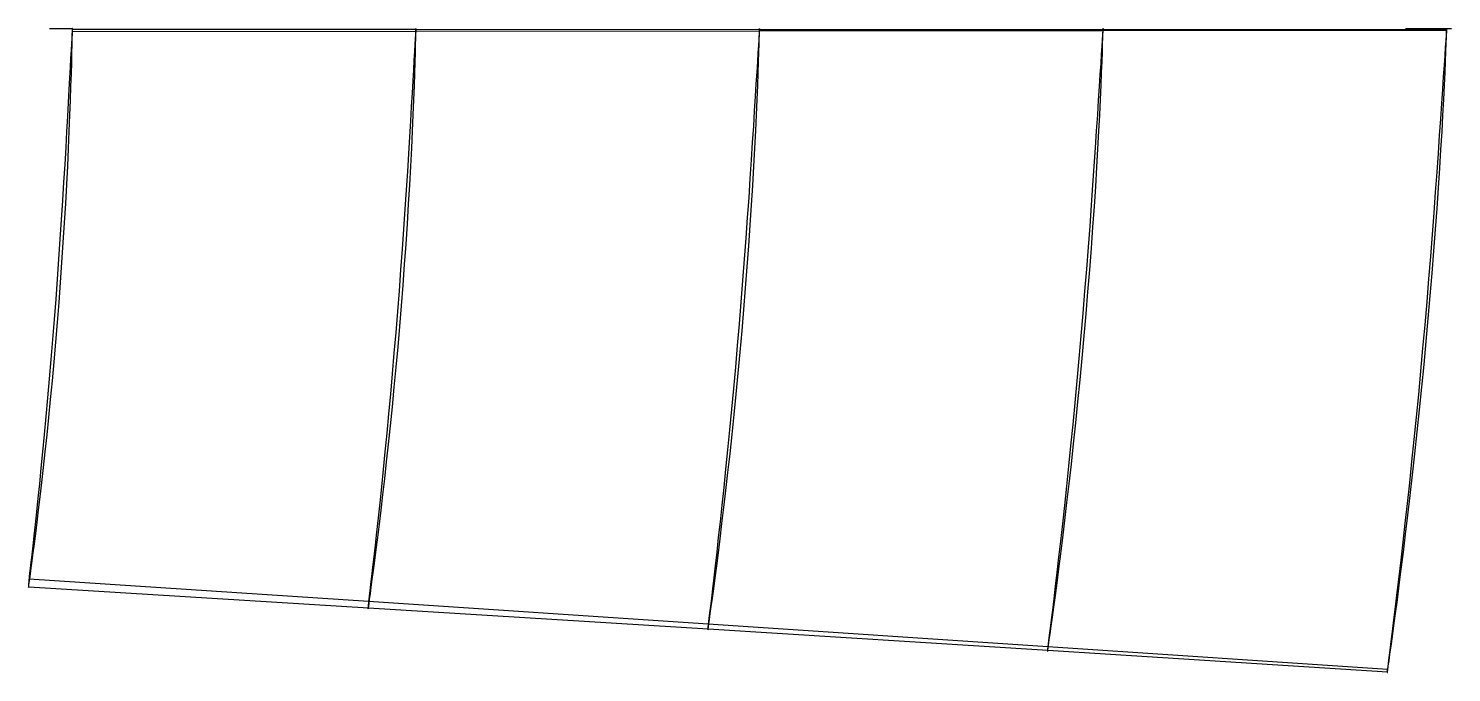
# Model space of a CAD drawing. Extents: x 322.1 to 384, y -28 to 0.
import ezdxf

# ---------------------------------------------------------------- set-up
doc = ezdxf.new("R2010")
doc.units = 0

msp = doc.modelspace()

# ---------------------------------------------------------------- linework, layer by layer
at = {"layer": '1', "color": 7}
for points in [[(324, 0, -60), (324, 0, 0), (323.983333, 0, 0.4), (323.966667, 0, 0.8), (323.95, 0, 1.2), (323.933333, 0, 1.6), (323.916667, 0, 2), (323.9, 0, 2.4), (323.883333, 0, 2.8), (323.866667, 0, 3.2), (323.85, 0, 3.6), (323.833333, 0, 4), (323.816667, 0, 4.4), (323.8, 0, 4.8), (323.783333, 0, 5.2), (323.766667, 0, 5.6), (323.75, 0, 6), (323.733333, 0, 6.4), (323.716667, 0, 6.8), (323.7, 0, 7.2), (323.683333, 0, 7.6), (323.666667, 0, 8), (323.65, 0, 8.4), (323.633333, 0, 8.8), (323.616667, 0, 9.2), (323.6, 0, 9.6), (323.583333, 0, 10), (323.566667, 0, 10.4), (323.55, 0, 10.8), (323.533333, 0, 11.2), (323.516667, 0, 11.6), (323.5, 0, 12), (323.483333, 0, 12.4), (323.466667, 0, 12.8), (323.45, 0, 13.2), (323.433333, 0, 13.6), (323.416667, 0, 14), (323.4, 0, 14.4), (323.383333, 0, 14.8), (323.366667, 0, 15.2), (323.35, 0, 15.6), (323.333333, 0, 16), (323.316667, 0, 16.4), (323.3, 0, 16.8), (323.283333, 0, 17.2), (323.266667, 0, 17.6), (323.25, 0, 18), (323.233333, 0, 18.4), (323.216667, 0, 18.8), (323.2, 0, 19.2), (323.183333, 0, 19.6), (323.166667, 0, 20), (323.15, 0, 20.4), (323.133333, 0, 20.8), (323.116667, 0, 21.2), (323.1, 0, 21.6), (323.083333, 0, 22), (323.066667, 0, 22.4), (323.05, 0, 22.8), (323.033333, 0, 23.2), (323.016667, 0, 23.6), (323, 0, 24), (323, 0, 83)], [(384, 0, -60), (384, 0, 0), (383.786436, 0, 2.562766), (383.760453, 0, 2.874563), (383.73447, 0, 3.186359), (383.708487, 0, 3.498155), (383.682504, 0, 3.809951), (383.656521, 0, 4.121747), (383.630538, 0, 4.433544), (383.604555, 0, 4.74534), (383.578572, 0, 5.057136), (383.552589, 0, 5.368932), (383.526606, 0, 5.680728), (383.500623, 0, 5.992524), (383.47464, 0, 6.304321), (383.448657, 0, 6.616117), (383.422674, 0, 6.927913), (383.396691, 0, 7.239709), (383.370708, 0, 7.551505), (383.344725, 0, 7.863302), (383.318742, 0, 8.175098), (383.292759, 0, 8.486894), (383.266776, 0, 8.79869), (383.240793, 0, 9.110486), (383.21481, 0, 9.422283), (383.188827, 0, 9.734079), (383.162844, 0, 10.045875), (383.136861, 0, 10.357671), (383.110878, 0, 10.669467), (383.084895, 0, 10.981264), (383.058912, 0, 11.29306), (383.032929, 0, 11.604856), (383.006946, 0, 11.916652), (382.980963, 0, 12.228448), (382.95498, 0, 12.540245), (382.928997, 0, 12.852041), (382.903014, 0, 13.163837), (382.877031, 0, 13.475633), (382.851048, 0, 13.787429), (382.825065, 0, 14.099225), (382.799082, 0, 14.411022), (382.773099, 0, 14.722818), (382.747115, 0, 15.034614), (382.721132, 0, 15.34641), (382.695149, 0, 15.658206), (382.669166, 0, 15.970003), (382.643183, 0, 16.281799), (382.6172, 0, 16.593595), (382.591217, 0, 16.905391), (382.565234, 0, 17.217187), (382.539251, 0, 17.528984), (382.513268, 0, 17.84078), (382.487285, 0, 18.152576), (382.461302, 0, 18.464372), (382.435319, 0, 18.776168), (382.409336, 0, 19.087965), (382.383353, 0, 19.399761), (382.35737, 0, 19.711557), (382.331387, 0, 20.023353), (382.305404, 0, 20.335149), (382.279421, 0, 20.646946), (382.253438, 0, 20.958742), (382.227455, 0, 21.270538), (382, 0, 24), (382, 0, 83)], [(323.995272, -0.024016, 0.113463), (338.941666, -0.026723, 0.739029), (353.888211, -0.027977, 1.364927), (368.834926, -0.027772, 1.991229), (383.781834, -0.026103, 2.617987)], [(323.999972, -0.1161, 0.000167), (338.946653, -0.102035, 0.639514), (353.893339, -0.088231, 1.279175), (368.840026, -0.074634, 1.919163), (383.786703, -0.061169, 2.559503)], [(322.114085, -23.914667, 23.985329), (336.887946, -24.898665, 23.318981), (351.661825, -25.881795, 22.647913), (366.435824, -26.863954, 21.97222), (381.210056, -27.845097, 21.292059)], [(322.099877, -24.26491, 23.698462), (336.88014, -25.179913, 23.059091), (351.65934, -26.100853, 22.419792), (366.437429, -27.02762, 21.78022), (381.21434, -27.96007, 21.140073)]]:
    msp.add_polyline3d(points, dxfattribs=at)
at = {"layer": '1', "color": 4}
for points in [[(323.999972, -0.1161, 0.000167), (324.000271, -0.099442, -0.006864), (324.000499, -0.083197, -0.012238), (324.000654, -0.06761, -0.015872), (324.000734, -0.052918, -0.017713), (324.000736, -0.039343, -0.017732), (324.000663, -0.02709, -0.015929), (324.000513, -0.016345, -0.012332), (324.000291, -0.007269, -0.006996), (324, 0, 0), (323.999644, 0.005353, 0.008549), (323.999228, 0.008709, 0.018522), (323.99876, 0.010019, 0.029767), (323.998245, 0.009263, 0.042117), (323.997692, 0.006452, 0.055382), (323.99711, 0.001632, 0.069364), (323.996506, -0.005126, 0.083851), (323.99589, -0.013719, 0.098625), (323.995272, -0.024016, 0.113463)], [(338.946653, -0.102035, 0.639514), (338.94696, -0.087267, 0.633485), (338.947193, -0.072857, 0.62891), (338.947349, -0.059037, 0.625866), (338.947425, -0.046034, 0.624402), (338.947419, -0.034057, 0.62454), (338.947333, -0.023303, 0.626279), (338.947167, -0.013945, 0.629591), (338.946924, -0.006135, 0.634421), (338.946609, 0, 0.640692), (338.946227, 0.004361, 0.6483), (338.945783, 0.006877, 0.657124), (338.945286, 0.007508, 0.667019), (338.944743, 0.006244, 0.677825), (338.944163, 0.003106, 0.689366), (338.943555, -0.001855, 0.701456), (338.94293, -0.008557, 0.713898), (338.942296, -0.016891, 0.72649), (338.941666, -0.026723, 0.739029)], [(353.893339, -0.088231, 1.279175), (353.893646, -0.075356, 1.274102), (353.893877, -0.062781, 1.270285), (353.894029, -0.050725, 1.267792), (353.894098, -0.039398, 1.266665), (353.894083, -0.028999, 1.266926), (353.893985, -0.019709, 1.268568), (353.893806, -0.01169, 1.271564), (353.893549, -0.005082, 1.27586), (353.893218, 0, 1.281383), (353.892819, 0.003468, 1.288036), (353.89236, 0.00526, 1.295702), (353.891848, 0.005347, 1.304248), (353.891292, 0.003728, 1.313525), (353.890702, 0.000429, 1.32337), (353.890088, -0.00449, 1.333614), (353.889461, -0.010943, 1.344076), (353.888832, -0.018818, 1.354575), (353.888211, -0.027977, 1.364927)], [(368.840026, -0.074634, 1.919163), (368.840323, -0.06366, 1.914999), (368.840544, -0.052928, 1.911896), (368.840686, -0.042639, 1.909913), (368.840746, -0.032986, 1.909086), (368.840722, -0.02415, 1.90943), (368.840616, -0.016298, 1.910941), (368.840428, -0.009575, 1.913588), (368.840164, -0.004108, 1.917323), (368.839827, 0, 1.922075), (368.839425, 0.002673, 1.927755), (368.838964, 0.00386, 1.934258), (368.838454, 0.00354, 1.94146), (368.837903, 0.001718, 1.949227), (368.837323, -0.00157, 1.957414), (368.836724, -0.006263, 1.965866), (368.836118, -0.012274, 1.974426), (368.835515, -0.019488, 1.982934), (368.834926, -0.027772, 1.991229)], [(383.786703, -0.061169, 2.559503), (383.78698, -0.052113, 2.556201), (383.787184, -0.043242, 2.553767), (383.787311, -0.034735, 2.552249), (383.787359, -0.026762, 2.551679), (383.787327, -0.019485, 2.552067), (383.787216, -0.013051, 2.553406), (383.787028, -0.007589, 2.555669), (383.786766, -0.003209, 2.55881), (383.786436, 0, 2.562766), (383.786045, 0.001974, 2.567458), (383.785601, 0.002673, 2.57279), (383.785112, 0.002084, 2.578655), (383.784589, 0.000217, 2.584936), (383.784041, -0.002888, 2.591505), (383.783481, -0.00717, 2.59823), (383.782919, -0.012542, 2.604975), (383.782366, -0.018896, 2.611605), (383.781834, -0.026103, 2.617987)]]:
    msp.add_polyline3d(points, dxfattribs=at)
at = {"layer": '1', "color": 1}
for points in [[(322.099877, -24.26491, 23.698462), (322.109295, -24.196971, 23.595369), (322.125314, -24.081039, 23.419912), (322.147819, -23.917349, 23.173169), (322.176645, -23.70625, 22.856681), (322.211579, -23.448263, 22.472372), (322.25237, -23.143856, 22.022734), (322.298796, -22.79151, 21.512472), (322.35051, -22.39181, 20.945071), (322.407029, -21.948449, 20.321852), (322.467986, -21.460673, 19.648427), (322.532995, -20.92681, 18.931776), (322.601405, -20.353296, 18.17223), (322.672799, -19.737406, 17.378655), (322.746572, -19.082494, 16.55498), (322.822099, -18.392771, 15.704677), (322.898876, -17.665599, 14.837952), (322.976177, -16.911085, 13.953428), (323.053519, -16.12318, 13.065305), (323.130201, -15.314901, 12.169776), (323.205717, -14.481601, 11.28033), (323.279481, -13.634975, 10.394523), (323.350999, -12.77276, 9.523899), (323.419817, -11.905258, 8.667311), (323.485508, -11.033135, 7.833428), (323.547727, -10.162894, 7.024806), (323.606182, -9.299492, 6.245423), (323.660524, -8.441907, 5.505638), (323.710685, -7.60192, 4.801591), (323.75633, -6.77528, 4.146812), (323.79759, -5.975505, 3.534652), (323.834329, -5.20258, 2.973189), (323.866604, -4.461976, 2.463856), (323.8947, -3.763448, 2.002471), (323.918693, -3.108967, 1.593291), (323.938877, -2.505182, 1.234476), (323.955628, -1.959365, 0.922709), (323.969126, -1.473293, 0.660585), (323.979668, -1.051256, 0.447042), (323.987718, -0.700613, 0.276579), (323.993641, -0.426333, 0.145872), (323.997673, -0.230995, 0.053866), (323.999972, -0.1161, 0.000167)], [(336.88014, -25.179913, 23.059091), (336.890607, -25.105133, 22.962146), (336.908407, -24.977556, 22.797115), (336.933398, -24.797557, 22.565046), (336.965385, -24.565656, 22.267401), (337.004114, -24.282571, 21.90601), (337.049281, -23.94909, 21.483196), (337.100566, -23.564595, 21.003167), (337.157567, -23.129739, 20.469501), (337.219781, -22.648178, 19.883418), (337.286737, -22.120176, 19.249893), (337.357937, -21.54476, 18.575661), (337.432748, -20.927815, 17.861222), (337.510608, -20.268475, 17.114172), (337.590884, -19.569448, 16.339034), (337.672921, -18.835645, 15.538457), (337.756088, -18.065447, 14.722163), (337.839723, -17.268155, 13.888904), (337.923177, -16.439688, 13.05172), (338.005853, -15.59166, 12.207297), (338.087106, -14.721115, 11.36807), (338.166437, -13.838737, 10.531841), (338.243255, -12.9434, 9.709428), (338.317172, -12.044845, 8.8996), (338.387703, -11.144082, 8.110883), (338.45454, -10.248203, 7.344808), (338.517372, -9.361375, 6.606098), (338.575824, -8.484518, 5.903188), (338.629873, -7.627456, 5.233692), (338.679108, -6.787521, 4.609907), (338.723739, -5.976746, 4.025979), (338.763563, -5.19526, 3.490093), (338.798669, -4.448855, 3.003042), (338.829353, -3.745952, 2.561687), (338.855674, -3.088926, 2.169872), (338.877933, -2.483993, 1.825963), (338.896525, -1.93787, 1.526952), (338.911602, -1.452524, 1.275273), (338.923462, -1.032032, 1.069972), (338.932592, -0.683139, 0.905879), (338.939361, -0.41039, 0.779956), (338.943998, -0.2162, 0.691274), (338.946653, -0.102035, 0.639514)], [(351.65934, -26.100853, 22.419792), (351.670812, -26.019492, 22.329204), (351.690315, -25.880747, 22.175005), (351.717684, -25.6851, 21.958176), (351.752693, -25.433231, 21.680083), (351.795051, -25.126051, 21.342445), (351.844407, -24.764628, 20.947405), (351.900359, -24.349141, 20.498636), (351.962441, -23.880441, 19.999691), (352.03013, -23.362037, 19.451817), (352.102873, -22.795152, 18.859245), (352.180064, -22.179514, 18.22839), (352.261073, -21.520523, 17.559959), (352.345233, -20.818929, 16.860228), (352.431856, -20.076922, 16.13436), (352.520274, -19.30009, 15.384076), (352.609738, -18.487683, 14.618678), (352.699636, -17.6483, 13.837076), (352.789183, -16.779854, 13.05085), (352.877851, -15.892343, 12.257678), (352.964888, -14.984742, 11.468445), (353.049857, -14.066527, 10.681615), (353.13208, -13.137817, 9.907031), (353.211229, -12.207717, 9.143573), (353.286754, -11.277715, 8.399472), (353.358398, -10.355279, 7.675411), (353.425805, -9.444048, 6.976729), (353.488608, -8.546608, 6.309983), (353.54679, -7.671099, 5.674284), (353.599883, -6.816386, 5.080565), (353.648148, -5.992993, 4.524036), (353.691307, -5.201293, 4.012912), (353.729494, -4.44743, 3.547244), (353.762987, -3.738472, 3.125187), (353.79184, -3.077321, 2.749964), (353.816356, -2.469682, 2.42032), (353.836942, -1.921821, 2.133491), (353.853735, -1.435911, 1.891709), (353.867026, -1.015794, 1.694187), (353.877326, -0.667642, 1.536102), (353.88501, -0.395627, 1.414683), (353.8903, -0.202018, 1.329125), (353.893339, -0.088231, 1.279175)], [(366.437429, -27.02762, 21.78022), (366.449853, -26.93997, 21.696195), (366.470966, -26.790563, 21.553185), (366.500586, -26.579979, 21.35208), (366.538457, -26.309047, 21.094144), (366.584252, -25.978851, 20.780974), (366.63758, -25.590706, 20.414526), (366.697971, -25.145471, 19.997923), (366.764899, -24.644299, 19.534561), (366.837815, -24.09059, 19.025717), (366.9161, -23.486195, 18.475085), (366.999052, -22.831776, 17.888388), (367.086032, -22.132191, 17.266731), (367.1763, -21.389436, 16.615209), (367.269093, -20.605765, 15.939088), (367.363742, -19.786788, 15.239835), (367.4594, -18.93315, 14.525578), (367.555476, -18.05236, 13.796033), (367.651085, -17.144297, 13.061018), (367.745741, -16.217683, 12.319129), (367.838606, -15.273002, 11.579917), (367.929279, -14.318799, 10.842425), (368.017019, -13.356402, 10.115384), (368.101534, -12.394193, 9.398054), (368.182217, -11.434302, 8.698122), (368.258862, -10.484297, 8.015737), (368.331057, -9.54763, 7.356559), (368.398475, -8.628292, 6.725342), (368.461059, -7.732946, 6.122774), (368.518302, -6.861812, 5.558453), (368.570494, -6.024155, 5.028594), (368.617274, -5.22064, 4.541391), (368.658824, -4.457557, 4.096379), (368.695386, -3.740934, 3.692839), (368.727003, -3.073981, 3.333606), (368.753992, -2.46214, 3.01753), (368.77676, -1.911137, 2.742298), (368.795429, -1.423339, 2.509931), (368.810289, -1.002425, 2.319746), (368.821874, -0.654039, 2.167274), (368.830561, -0.381983, 2.05006), (368.836566, -0.188395, 1.967425), (368.840026, -0.074634, 1.919163)], [(381.21434, -27.96007, 21.140073), (381.227651, -27.866469, 21.062791), (381.25027, -27.706944, 20.931244), (381.281994, -27.482177, 20.746249), (381.322543, -27.193128, 20.508957), (381.371557, -26.841047, 20.220828), (381.428607, -26.42746, 19.883633), (381.493177, -25.953785, 19.499959), (381.564682, -25.421581, 19.072863), (381.642541, -24.834056, 18.603808), (381.726085, -24.193623, 18.095921), (381.814538, -23.501846, 17.554089), (381.907229, -22.763137, 16.979847), (382.003376, -21.980444, 16.377243), (382.102138, -21.156299, 15.751408), (382.20284, -20.296254, 15.103683), (382.304565, -19.402171, 14.440999), (382.406709, -18.480669, 13.763896), (382.508342, -17.533462, 13.080221), (382.60896, -16.567947, 12.389891), (382.707693, -15.586267, 11.700633), (382.804129, -14.595899, 11.012512), (382.897499, -13.599454, 10.33284), (382.987514, -12.604521, 9.661543), (383.073528, -11.614047, 9.005454), (383.155372, -10.635406, 8.36461), (383.232588, -9.672277, 7.744489), (383.3049, -8.729574, 7.148486), (383.372183, -7.812947, 6.578554), (383.433912, -6.923812, 6.042963), (383.49036, -6.070182, 5.539218), (383.541087, -5.253169, 5.075271), (383.586331, -4.479136, 4.650216), (383.626259, -3.753149, 4.264592), (383.660924, -3.078804, 3.920668), (383.69064, -2.461201, 3.617593), (383.715816, -1.905638, 3.353427), (383.736562, -1.414673, 3.129959), (383.753164, -0.991811, 2.946656), (383.766177, -0.642209, 2.799428), (383.775978, -0.369341, 2.686128), (383.782776, -0.175226, 2.606203), (383.786703, -0.061169, 2.559503)]]:
    msp.add_polyline3d(points, dxfattribs=at)
at = {"layer": '1', "color": 3}
for points in [[(323.995272, -0.024016, 0.113463), (323.991036, -0.10004, 0.214769), (323.983792, -0.229607, 0.387035), (323.97353, -0.412211, 0.628979), (323.960259, -0.647567, 0.938249), (323.944068, -0.936969, 1.309847), (323.925116, -1.283327, 1.736197), (323.903374, -1.685751, 2.213755), (323.87867, -2.140136, 2.742219), (323.851057, -2.647219, 3.314962), (323.820524, -3.206512, 3.926406), (323.786864, -3.812304, 4.576635), (323.75016, -4.466186, 5.256848), (323.710321, -5.165043, 5.96342), (323.66711, -5.899922, 6.698924), (323.620717, -6.675124, 7.45076), (323.570871, -7.476966, 8.226071), (323.51776, -8.307661, 9.014181), (323.461332, -9.156551, 9.818216), (323.401738, -10.018962, 10.634531), (323.3392, -10.891841, 11.457687), (323.273934, -11.766439, 12.288019), (323.206291, -12.643844, 13.115743), (323.136606, -13.512842, 13.943506), (323.06529, -14.376494, 14.759753), (322.992818, -15.221873, 15.568706), (322.919627, -16.054127, 16.357181), (322.846324, -16.859765, 17.129966), (322.773384, -17.641922, 17.876297), (322.701462, -18.39146, 18.597086), (322.631126, -19.106594, 19.286674), (322.562947, -19.785172, 19.9401), (322.497632, -20.419471, 20.557645), (322.435647, -21.011418, 21.131441), (322.377641, -21.555316, 21.660715), (322.324221, -22.046854, 22.143847), (322.27581, -22.486621, 22.575508), (322.232876, -22.872525, 22.953178), (322.195911, -23.20079, 23.276244), (322.165283, -23.470015, 23.542632), (322.14129, -23.679221, 23.750485), (322.124168, -23.827617, 23.898387), (322.114085, -23.914667, 23.985329)], [(338.941666, -0.026723, 0.739029), (338.936846, -0.107604, 0.834594), (338.928605, -0.245482, 0.997147), (338.916933, -0.439782, 1.225457), (338.901846, -0.690085, 1.517332), (338.883452, -0.9973, 1.868099), (338.861947, -1.363767, 2.27057), (338.837314, -1.788428, 2.721376), (338.809379, -2.267416, 3.22014), (338.778221, -2.800958, 3.760649), (338.743855, -3.388173, 4.337653), (338.706074, -4.023791, 4.950969), (338.664981, -4.708084, 5.593014), (338.62053, -5.43827, 6.259718), (338.572438, -6.205528, 6.953989), (338.520976, -7.012634, 7.664279), (338.465827, -7.847429, 8.39679), (338.407227, -8.710076, 9.142639), (338.345135, -9.591731, 9.903383), (338.2797, -10.486769, 10.676513), (338.21121, -11.392521, 11.455976), (338.139858, -12.300337, 12.242417), (338.066089, -13.210456, 13.026446), (337.990196, -14.11247, 13.810483), (337.91271, -15.00805, 14.583745), (337.834044, -15.885549, 15.349937), (337.754784, -16.748249, 16.096927), (337.675459, -17.584136, 16.828905), (337.596676, -18.395012, 17.5358), (337.519057, -19.172211, 18.218606), (337.443232, -19.91407, 18.8714), (337.369835, -20.617213, 19.490358), (337.299538, -21.275181, 20.075019), (337.232918, -21.88877, 20.618181), (337.170619, -22.452402, 21.119308), (337.113246, -22.962236, 21.576584), (337.061296, -23.418299, 21.984984), (337.01527, -23.818084, 22.342445), (336.975649, -24.158279, 22.648184), (336.94282, -24.43742, 22.90023), (336.917103, -24.654406, 23.096864), (336.898751, -24.808361, 23.236768), (336.887946, -24.898665, 23.318981)], [(353.888211, -0.027977, 1.364927), (353.882814, -0.113675, 1.454717), (353.873584, -0.259771, 1.607468), (353.860518, -0.46563, 1.822022), (353.843633, -0.730706, 2.096341), (353.823057, -1.05556, 2.426055), (353.799024, -1.441987, 2.804376), (353.771528, -1.888719, 3.228167), (353.740394, -2.392122, 3.696932), (353.705733, -2.951994, 4.204797), (353.667576, -3.566958, 4.747012), (353.625731, -4.232275, 5.322912), (353.580294, -4.946865, 5.926371), (353.531284, -5.708271, 6.55277), (353.478366, -6.507876, 7.205266), (353.421867, -7.346887, 7.873625), (353.361448, -8.214589, 8.562961), (353.297363, -9.109342, 9.266206), (353.229611, -10.023826, 9.983382), (353.158323, -10.951701, 10.71297), (353.083867, -11.890458, 11.448484), (353.006412, -12.831666, 12.190713), (352.926493, -13.774635, 12.930845), (352.844373, -14.709864, 13.670828), (352.760684, -15.637448, 14.40105), (352.6758, -16.547255, 15.12421), (352.59043, -17.440507, 15.829723), (352.505049, -18.306707, 16.520882), (352.420383, -19.146448, 17.188346), (352.337025, -19.951401, 17.833263), (352.255681, -20.720037, 18.44935), (352.177017, -21.447905, 19.033978), (352.101703, -22.129603, 19.585908), (352.030412, -22.764881, 20.098668), (351.963779, -23.348327, 20.571894), (351.902422, -23.876529, 21.003487), (351.846907, -24.348879, 21.388877), (351.79776, -24.762611, 21.72636), (351.755456, -25.114794, 22.014961), (351.720407, -25.403885, 22.252825), (351.692952, -25.628673, 22.438364), (351.673361, -25.788202, 22.570355), (351.661825, -25.881795, 22.647913)], [(368.834926, -0.027772, 1.991229), (368.82896, -0.11826, 2.075179), (368.81876, -0.272506, 2.217986), (368.804324, -0.489836, 2.418568), (368.785675, -0.769579, 2.675039), (368.762954, -1.111938, 2.983385), (368.736435, -1.518191, 3.337218), (368.706124, -1.986913, 3.73357), (368.671851, -2.514667, 4.171812), (368.633746, -3.100708, 4.646617), (368.591867, -3.743388, 5.153456), (368.546037, -4.438255, 5.691409), (368.496332, -5.183152, 6.255643), (368.442838, -5.97572, 6.841204), (368.385162, -6.807564, 7.451442), (368.323679, -7.678544, 8.077376), (368.25804, -8.579181, 8.723059), (368.18848, -9.50622, 9.383303), (368.115072, -10.453571, 10.056672), (368.037924, -11.414507, 10.742337), (367.957486, -12.386382, 11.433685), (367.873913, -13.361141, 12.131391), (367.787813, -14.337065, 12.827491), (367.699441, -15.305524, 13.523308), (367.60951, -16.265306, 14.210333), (367.518375, -17.207385, 14.890464), (367.426842, -18.13127, 15.554587), (367.335365, -19.027967, 16.204802), (367.244761, -19.896491, 16.833149), (367.15561, -20.729406, 17.440176), (367.068698, -21.524681, 18.01992), (366.984708, -22.277405, 18.570423), (366.904329, -22.982893, 19.089815), (366.828313, -23.63983, 19.572561), (366.757293, -24.243226, 20.018103), (366.691909, -24.789813, 20.424287), (366.63279, -25.278409, 20.787013), (366.580476, -25.706125, 21.104818), (366.535455, -26.070328, 21.376534), (366.498157, -26.369384, 21.600424), (366.468944, -26.601975, 21.775034), (366.448099, -26.767071, 21.899235), (366.435824, -26.863954, 21.97222)], [(383.781834, -0.026103, 2.617987), (383.775317, -0.121357, 2.695971), (383.764177, -0.28371, 2.828623), (383.748413, -0.512442, 3.014941), (383.728052, -0.806761, 3.253194), (383.70325, -1.166538, 3.539715), (383.674316, -1.592556, 3.868541), (383.641267, -2.083202, 4.236921), (383.603943, -2.635214, 4.644069), (383.562493, -3.247392, 5.085129), (383.516992, -3.917706, 5.55598), (383.467297, -4.642045, 6.055278), (383.413432, -5.417225, 6.579603), (383.355558, -6.240881, 7.123751), (383.293234, -7.104968, 7.691042), (383.226839, -8.007969, 8.274024), (383.156042, -8.941464, 8.875699), (383.081034, -9.901015, 9.492449), (383.001976, -10.881259, 10.121815), (382.918967, -11.875475, 10.763157), (382.832529, -12.88057, 11.41015), (382.742825, -13.889019, 12.063053), (382.650507, -14.897999, 12.715026), (382.555856, -15.899819, 13.366463), (382.459624, -16.891824, 14.010393), (382.3622, -17.866248, 14.647423), (382.26443, -18.820848, 15.270316), (382.166799, -19.748018, 15.879765), (382.070178, -20.645412, 16.469213), (381.975162, -21.506329, 17.038588), (381.882608, -22.328192, 17.582379), (381.793208, -23.105865, 18.099062), (381.707694, -23.835124, 18.58628), (381.626872, -24.513718, 19.039461), (381.551387, -25.137088, 19.45773), (381.481914, -25.702073, 19.838847), (381.419126, -26.206871, 20.179346), (381.363583, -26.648608, 20.477834), (381.315791, -27.024855, 20.73297), (381.276204, -27.333884, 20.943143), (381.245201, -27.574279, 21.107025), (381.223081, -27.744942, 21.223578), (381.210056, -27.845097, 21.292059)]]:
    msp.add_polyline3d(points, dxfattribs=at)
at = {"layer": '1', "color": 2}
for points in [[(322.114085, -23.914667, 23.985329), (322.110994, -23.942842, 24.009217), (322.107844, -23.974532, 24.028187), (322.104718, -24.008899, 24.041737), (322.101698, -24.045034, 24.049507), (322.098863, -24.081977, 24.051293), (322.096289, -24.118749, 24.047046), (322.094045, -24.154374, 24.036878), (322.092189, -24.187904, 24.021056), (322.090774, -24.218447, 24), (322.089838, -24.245188, 23.974265), (322.089406, -24.267413, 23.944532), (322.089493, -24.284526, 23.91159), (322.090097, -24.296069, 23.876311), (322.091202, -24.30173, 23.839634), (322.092781, -24.301357, 23.802532), (322.09479, -24.294957, 23.765994), (322.097177, -24.2827, 23.730993), (322.099877, -24.26491, 23.698462)], [(336.887946, -24.898665, 23.318981), (336.885133, -24.923616, 23.338191), (336.882329, -24.951391, 23.353027), (336.87961, -24.981241, 23.36309), (336.877048, -25.012358, 23.368108), (336.874712, -25.043902, 23.367944), (336.872667, -25.07502, 23.362604), (336.870966, -25.104868, 23.352231), (336.869658, -25.132638, 23.337105), (336.868778, -25.157576, 23.317634), (336.868351, -25.179005, 23.294345), (336.868389, -25.196341, 23.267865), (336.868893, -25.209113, 23.238912), (336.869849, -25.216971, 23.208268), (336.871233, -25.2197, 23.176763), (336.873006, -25.217223, 23.145252), (336.875122, -25.209607, 23.114589), (336.877522, -25.197056, 23.085606), (336.88014, -25.179913, 23.059091)], [(351.661825, -25.881795, 22.647913), (351.659341, -25.903301, 22.662903), (351.656921, -25.927006, 22.674108), (351.654631, -25.952257, 22.68122), (351.652534, -25.978357, 22.684043), (351.650688, -26.004588, 22.6825), (351.649144, -26.030226, 22.676633), (351.647944, -26.054563, 22.666603), (351.647122, -26.076927, 22.652687), (351.646702, -26.0967, 22.635269), (351.646695, -26.113334, 22.614828), (351.647103, -26.126369, 22.591928), (351.647915, -26.135444, 22.5672), (351.649108, -26.140304, 22.541327), (351.65065, -26.140815, 22.515023), (351.652499, -26.136962, 22.489014), (351.654604, -26.128849, 22.46402), (351.656906, -26.116701, 22.440731), (351.65934, -26.100853, 22.419792)], [(366.435824, -26.863954, 21.97222), (366.433718, -26.881802, 21.983446), (366.431714, -26.901289, 21.991519), (366.429869, -26.921869, 21.996213), (366.428235, -26.942964, 21.997395), (366.426857, -26.963981, 21.995033), (366.425774, -26.984328, 21.989192), (366.425017, -27.003433, 21.980038), (366.424607, -27.02076, 21.967828), (366.424556, -27.035818, 21.952903), (366.424867, -27.048185, 21.935685), (366.42553, -27.057512, 21.916658), (366.426528, -27.063534, 21.896355), (366.427832, -27.066081, 21.875349), (366.429406, -27.065081, 21.85423), (366.431206, -27.060561, 21.833593), (366.433181, -27.052647, 21.814019), (366.435275, -27.041563, 21.796059), (366.437429, -27.02762, 21.78022)], [(381.210056, -27.845097, 21.292059), (381.208374, -27.859077, 21.299966), (381.206815, -27.874207, 21.305394), (381.205422, -27.890051, 21.308188), (381.204237, -27.906158, 21.308268), (381.203292, -27.922064, 21.305631), (381.202616, -27.937316, 21.300354), (381.202227, -27.951475, 21.292586), (381.202137, -27.964135, 21.282552), (381.202349, -27.974934, 21.270538), (381.202856, -27.983561, 21.256888), (381.203645, -27.989769, 21.241995), (381.204692, -27.99338, 21.226283), (381.205969, -27.994288, 21.210205), (381.207438, -27.992468, 21.19422), (381.209058, -27.987972, 21.178787), (381.210782, -27.980928, 21.164349), (381.212559, -27.971537, 21.15132), (381.21434, -27.96007, 21.140073)]]:
    msp.add_polyline3d(points, dxfattribs=at)

doc.saveas('drawing.dxf')
